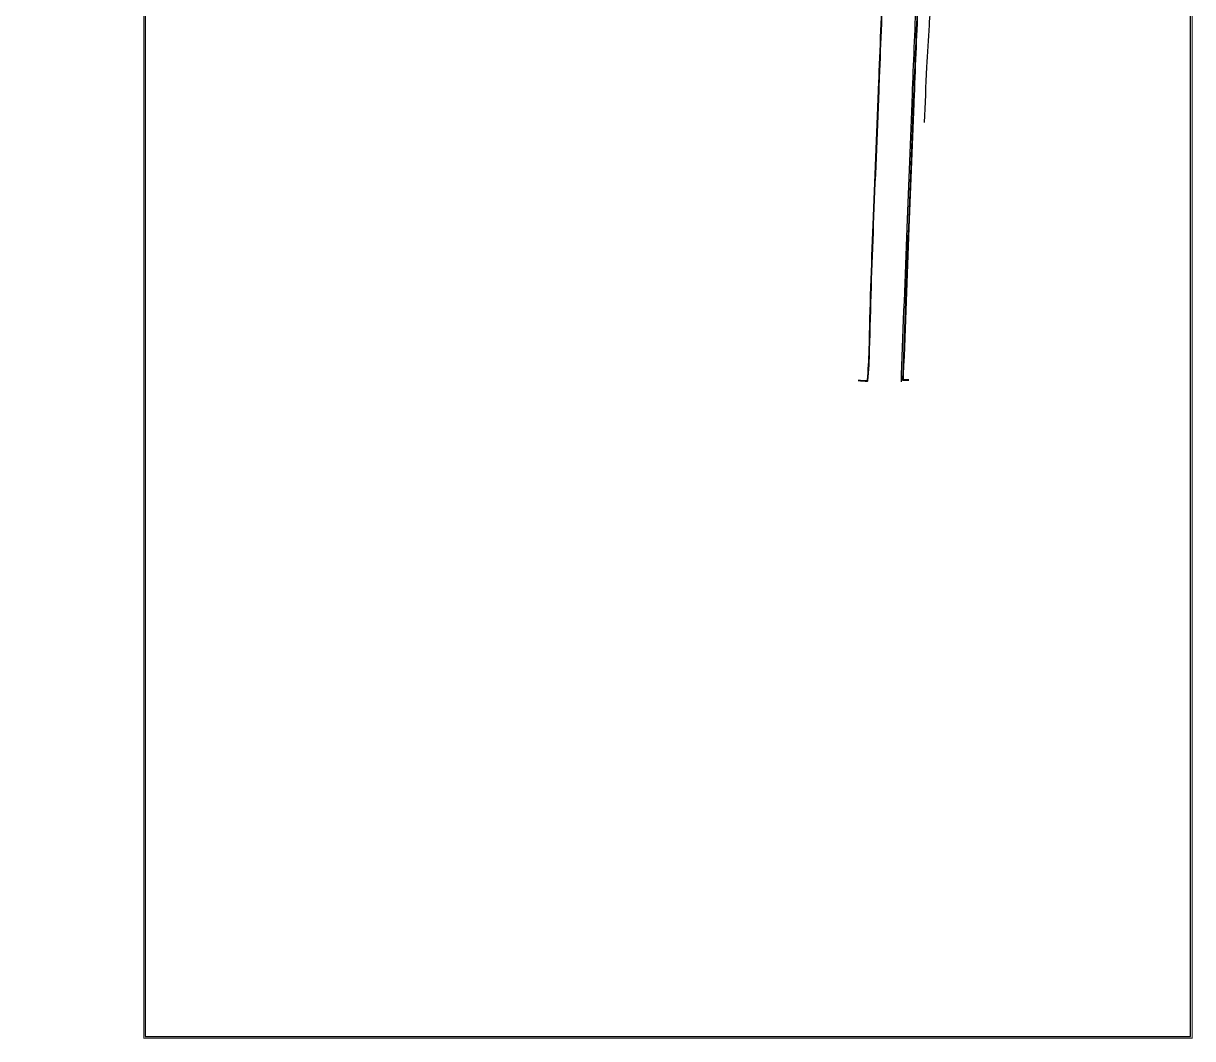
# Model space of a CAD drawing. Header units: metres. Extents: x 330671 to 330906, y 136216 to 136806.
# Drawn here: x 330671.4 to 330905.7, y 136216.3 to 136419.8 of the extents above; entities that cross this region are included whole.
import ezdxf

# ---------------------------------------------------------------- set-up
doc = ezdxf.new("R2010")
doc.units = ezdxf.units.M
doc.header["$LTSCALE"] = 2
for name, color, linetype in [('C_CANIVEAU', 7, 'Continuous'), ('C_FILD_EAU', 7, 'Continuous'), ('C_LIM_LAND', 3, 'Continuous'), ('C_LIMREVET', 7, 'Continuous'), ('CARROYAGE', 253, 'Continuous'), ('CARTOUCHE', 7, 'Continuous')]:
    doc.layers.add(name, color=color, linetype=linetype)

msp = doc.modelspace()

# ---------------------------------------------------------------- linework, layer by layer
at = {"layer": 'C_CANIVEAU'}
msp.add_lwpolyline([(330847.36, 136347.95, -0.004499), (330847.4, 136349.35, -0.000215), (330848.53, 136378.83, 0), (330849.51, 136403.82, -0.000022), (330849.52, 136404.22, -0.001041), (330850.31, 136423.37, 0.001191)], format="xyb", dxfattribs=at)
at = {"layer": 'C_FILD_EAU', "linetype": 'Continuous', "flags": 128}
for points in [[(330848.84, 136348.22, -0.009553), (330847.69, 136348.22, -0.414458), (330847.67, 136348.24, -0.005625), (330847.7, 136349.37, -0.000215), (330848.83, 136378.82, 0), (330849.8, 136403.8, -0.000022), (330849.82, 136404.2, -0.00104), (330850.61, 136423.36, 0.001191)], [(330838.7, 136348.21, 0.01547), (330840.58, 136348.12, 0.392091), (330840.65, 136348.18, 0.016918), (330841.01, 136354.41, -0.004215), (330841.81, 136379.47, -0.000019), (330842.89, 136406.37, 0.000203), (330842.99, 136408.89, 0.000329), (330843.42, 136419.73, 0.000178), (330844.18, 136439.76, 0.001247)]]:
    msp.add_lwpolyline(points, format="xyb", dxfattribs=at)
at = {"layer": 'C_LIM_LAND', "flags": 128}
msp.add_lwpolyline([(330853.28, 136425.06, 0.000244), (330852.91, 136419.46, 0.003884), (330852.43, 136411.04, 0.002944), (330851.95, 136399.94)], format="xyb", dxfattribs=at)
at = {"layer": 'C_LIMREVET', "linetype": 'Continuous', "flags": 128}
for points in [[(330848.84, 136348.34, -0.008584), (330847.81, 136348.34, -0.413714), (330847.79, 136348.36, -0.00626), (330847.82, 136349.37, -0.000215), (330848.95, 136378.82, 0), (330849.92, 136403.79, -0.000022), (330849.94, 136404.2, -0.00104), (330850.73, 136423.35, 0.00119)], [(330838.71, 136348.31, 0.01474), (330840.49, 136348.23, 0.391317), (330840.55, 136348.28, 0.017672), (330840.91, 136354.38, -0.004298), (330841.71, 136379.47, -0.000019), (330842.79, 136406.37, 0.000203), (330842.89, 136408.9, 0.000329), (330843.32, 136419.73, 0.000178), (330844.08, 136439.76, 0.001247)]]:
    msp.add_lwpolyline(points, format="xyb", dxfattribs=at)
at = {"layer": 'CARROYAGE', "flags": 128}
msp.add_lwpolyline([(330695.83, 136216.7), (330905.34, 136216.7), (330905.34, 136805.25), (330695.83, 136805.25)], close=True, dxfattribs=at)
at = {"layer": 'CARROYAGE'}
for points in [[(330695.83, 136216.7), (330905.34, 136216.7), (330905.34, 136805.25), (330695.83, 136805.25)], [(330695.83, 136216.7), (330905.34, 136216.7), (330905.34, 136745.85), (330863.34, 136745.85), (330863.34, 136805.25), (330695.83, 136805.25)]]:
    msp.add_lwpolyline(points, close=True, dxfattribs=at)
at = {"layer": 'CARTOUCHE', "const_width": 0.2}
msp.add_lwpolyline([(330695.53, 136805.55), (330905.64, 136805.55), (330905.64, 136216.4), (330695.53, 136216.4)], close=True, dxfattribs=at)
at = {"layer": 'CARTOUCHE', "ltscale": 0.2}
msp.add_lwpolyline([(330695.83, 136216.7), (330905.34, 136216.7), (330905.34, 136805.25), (330695.83, 136805.25)], close=True, dxfattribs=at)

doc.saveas('drawing.dxf')
